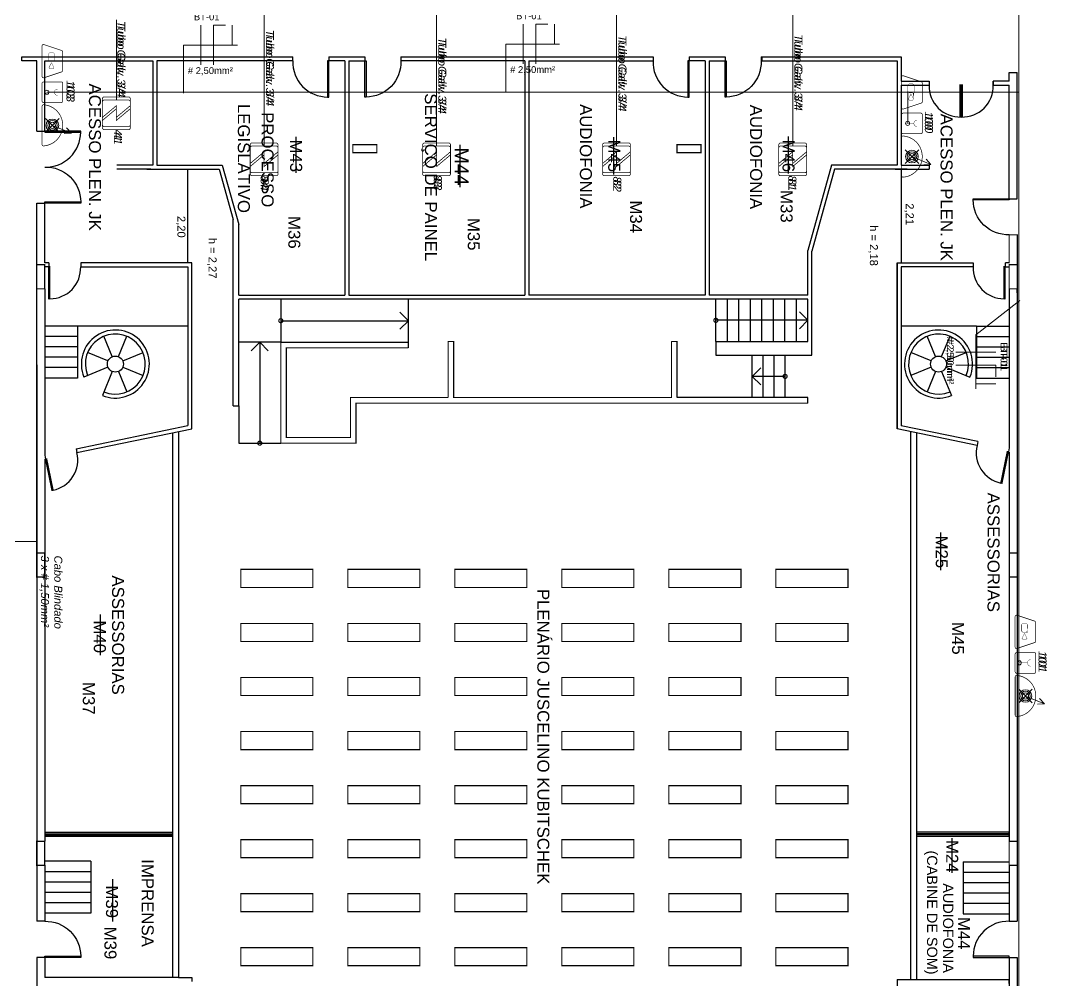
# Model space of a CAD drawing. Header units: metres. Extents: x -331 to 2982, y 362 to 2539.
# Drawn here: x 2805.55 to 2831.3, y 1340.46 to 1364.43 of the extents above; entities that cross this region are included whole.
import ezdxf
from ezdxf.enums import TextEntityAlignment as Align

# ---------------------------------------------------------------- set-up
doc = ezdxf.new("R2010")
doc.units = ezdxf.units.M
doc.layers.get('0').update_dxf_attribs({"color": 251})
for name, color, linetype in [('CX', 251, 'Continuous'), ('DET. FUMAÇA', 1, 'Continuous'), ('Div', 251, 'Continuous'), ('Pis', 251, 'Continuous')]:
    doc.layers.add(name, color=color, linetype=linetype)
doc.styles.add('ARIAL', font='arial.ttf')
doc.styles.get("Standard").update_dxf_attribs({"font": 'arial.ttf', "height": 0.3})

# ---------------------------------------------------------------- blocks, each defined once
blk = doc.blocks.new('Detector de fumaça')
at = {"layer": 'DET. FUMAÇA', "linetype": 'Continuous', "lineweight": 15, "const_width": 0.01870277497772515}
blk.add_lwpolyline([(774.59948291868, 539.8157648447526), (775.2490596285452, 539.8157648447526, -0.414213562373095), (775.2958165659895, 539.7690079073084), (775.2958165659895, 539.1669315525518, -0.414213562373095), (775.2490596285452, 539.1201746151075), (774.59948291868, 539.1201746151075, -0.414213562373095), (774.5527259812357, 539.1669315525518), (774.5527259812357, 539.7690079073084, -0.414213562373095)], format="xyb", close=True, dxfattribs=at)
blk.add_lwpolyline([(774.7729620717275, 539.8157648447526), (775.0644559117889, 539.46796972993), (774.7729620717275, 539.46796972993), (775.0644559117889, 539.1201746151075)], dxfattribs=at)
blk = doc.blocks.new('WEW')
at = {"color": 1, "lineweight": 0, "true_color": 0xe60000}
for p, q in [((1781.244058351585, 994.0054447120629), (1781.439250093025, 994.4815067582979)), ((1781.439250093025, 994.4815067582979), (1781.307645081665, 994.3597140754018)), ((1781.439250093025, 994.4815067582979), (1781.447474959226, 994.302381974424)), ((1781.074639723589, 994.1748633400589), (1781.413476979581, 993.8360260840664)), ((1781.413476979581, 994.1748633400584), (1781.074639723589, 993.8360260840664))]:
    blk.add_line(p, q, dxfattribs=at)
at = {"color": 1, "true_color": 0xe60000, "const_width": 0.01719509600299768}
for points in [[(1779.259071833538, 993.7473526965271), (1780.02339894841, 993.7473526965271, 0.5119182938526288), (1780.056024349183, 993.7926180221241), (1779.907000183824, 994.239690518202, 0.3228228060550418), (1779.874374783051, 994.2632055766169), (1779.408095998897, 994.2632055766169, 0.3228228060552482), (1779.375470598124, 994.239690518202), (1779.226446432765, 993.7926180221241, 0.5119182938524135)], [(1780.193442345628, 994.2632055766169), (1780.640514841706, 994.2632055766169, -0.414213562373095), (1780.674905033712, 994.2288153846109), (1780.674905033712, 993.781742888533, -0.414213562373095), (1780.640514841706, 993.7473526965271), (1780.193442345628, 993.7473526965271, -0.414213562373095), (1780.159052153622, 993.781742888533), (1780.159052153622, 994.2288153846109, -0.414213562373095)], [(1780.763825455262, 993.7475182720175), (1781.724291247904, 993.7475182720175, 0.4353107658729382), (1781.758593597641, 993.7843649063095, 0.9309493362536452), (1780.729523105524, 993.78436490631, 0.4353107658789753)]]:
    blk.add_lwpolyline(points, format="xyb", close=True, dxfattribs=at)
at = {"color": 1, "true_color": 0xe60000, "const_width": 0.008597548001498838}
for points in [[(1780.336029158255, 994.1350885802071), (1780.338049993509, 994.117166943729), (1780.344365115822, 994.0989928898357), (1780.351185446949, 994.0881389409826), (1780.365331318015, 994.0727414786561), (1780.373162042483, 994.0671882955221), (1780.385539694845, 994.0603730144587), (1780.397159497558, 994.0568391706461), (1780.413073587328, 994.0548198313247), (1780.421409544896, 994.0548198313247), (1780.431261128904, 994.0560819184007), (1780.449861303415, 994.0615455393163), (1780.464482803699, 994.0698767141055), (1780.477493721696, 994.0816463422157), (1780.487704267944, 994.0962795844166), (1780.493996586282, 994.1102881051825), (1780.496860415737, 994.1223690846443), (1780.497607045538, 994.1296433123828), (1780.497793702989, 994.135674088325)], [(1780.416978593668, 993.8365099637556), (1780.416978593668, 994.0545811760148)]]:
    blk.add_lwpolyline(points, dxfattribs=at)
for points in [[(1779.462692778066, 994.0599573185639), (1779.617256824809, 994.0599573185641), (1779.651647016815, 994.0255671265581), (1779.651647016814, 993.9361816424857), (1779.617256824808, 993.9017914504798), (1779.462692778067, 993.9017914504798), (1779.428302586061, 993.9361816424857), (1779.42830258606, 994.0255671265579)], [(1779.832264668318, 993.9361816424855), (1779.832264668318, 994.0255671265586), (1779.8016962579, 994.0442011264258), (1779.678836761142, 993.9808743845219), (1779.8016962579, 993.917547642618)]]:
    blk.add_lwpolyline(points, close=True, dxfattribs=at)
at = {"color": 1, "lineweight": 0, "true_color": 0xe60000}
for radius in [0.15786673427384, 0.1190594061215832, 0.0773527752583614]:
    blk.add_circle((1781.244058351585, 994.0054447120626), radius, dxfattribs=at)
blk = doc.blocks.new('rett')
at = {"color": 2, "linetype": 'Continuous', "lineweight": 15}
blk.add_line((813.9660645629535, 2203.000419129855), (814.2623575708391, 2203.000419129855), dxfattribs=at)
at = {"layer": 'Div', "color": 2, "linetype": 'Continuous', "lineweight": 15}
for p, q in [((813.6454584484123, 2202.002690364971), (813.6454584484123, 2203.000419129855)), ((813.9660645629542, 2202.002690364971), (813.9660645629535, 2203.000419129855)), ((814.4346317089877, 2202.501554747413), (814.4346317089874, 2203.000419129855))]:
    blk.add_line(p, q, dxfattribs=at)
blk.add_lwpolyline([(813.2136611509295, 2201.294788682367), (813.2136611509295, 2202.501554747413), (814.5599219802248, 2202.501554747413)], dxfattribs=at)
at = {"layer": 'Div', "color": 2, "linetype": 'Continuous', "lineweight": 15, "char_height": 0.1682977584436248, "attachment_point": 1}
for s, insert in [('\\pxqc;\\PBT-01{\\fArial|b0|i1|c0|p34;  }', (808.1902414873588, 2203.568620138259)), ('\\pxqc;\\P\\pi-0.92701,l1.92701,t1.92701;#^I2,50mm²', (808.1979214959712, 2202.227331624766))]:
    blk.add_mtext_dynamic_manual_height_columns(s, width=11.20762391848375, gutter_width=2.10372198054531, heights=[0], dxfattribs=dict(at, insert=insert))
blk = doc.blocks.new('derw')
at = {"layer": 'Div', "color": 2, "linetype": 'Continuous', "lineweight": 15}
blk.add_lwpolyline([(814.4189921522002, 2191.529581289617), (814.4189921522002, 2192.588913395118), (816.5705472743985, 2192.588913395118)], dxfattribs=at)
at = {"layer": 'Div', "color": 2, "linetype": 'Continuous', "lineweight": 15, "insert": (814.7715363855286, 2193.224066991034), "char_height": 0.2, "attachment_point": 1}
blk.add_mtext_dynamic_manual_height_columns('{\\fArial|b0|i1|c0|p34;Cabo Blindado \\P3 x # 1,50mm²}', width=13.3188035564217, gutter_width=2.5, heights=[0], dxfattribs=at)
blk = doc.blocks.new('porta .9')
at = {"layer": 'CX', "ltscale": 8}
blk.add_lwpolyline([(0, 0), (0.03000000000000114, 0), (0.03000000000000114, 0.9000000000000057), (0, 0.9000000000000057)], close=True, dxfattribs=at)
at = {"layer": 'CX', "color": 1, "ltscale": 8}
blk.add_arc((0.02999999999984482, 0.02949999999984243), 0.8705000000001633, 358.0579561378514, 89.99999999999024, dxfattribs=at)

msp = doc.modelspace()

# ---------------------------------------------------------------- linework, layer by layer
at = {"color": 2, "linetype": 'Continuous', "lineweight": 15}
msp.add_line((2829.916360751634, 1355.828410810521), (2829.916360751634, 1355.532117802635), dxfattribs=at)
at = {"lineweight": 0}
for p, q in [((2809.341149366004, 1354.134248455525), (2809.341149366004, 1340.535130808467)), ((2809.491149366004, 1354.165130808466), (2809.491149366004, 1340.535130808467)), ((2827.781149366004, 1354.165130808466), (2827.781149366004, 1340.485130808466)), ((2827.931149366004, 1354.134248455525), (2827.931149366004, 1340.485130808466))]:
    msp.add_line(p, q, dxfattribs=at)
at = {"layer": 'DET. FUMAÇA', "color": 3, "linetype": 'Continuous', "lineweight": 15}
msp.add_line((2827.716708843151, 1362.664026538977), (2827.716708843151, 1361.86581314931), dxfattribs=at)
for points in [[(2840.416122347545, 1415.311590963983), (2830.546608128208, 1415.311590963983), (2830.546608128208, 1414.611447314716), (2801.798026681101, 1414.611447314716), (2801.798026681101, 1396.910451789991), (2830.48813554727, 1396.910451789991), (2830.48813554727, 1317.819532137752), (2851.734899906006, 1317.819532137752), (2851.734899906006, 1316.1833062354)], [(2806.211924290232, 1362.644620043457), (2830.48813554727, 1362.644620043457)]]:
    msp.add_lwpolyline(points, dxfattribs=at)
at = {"layer": 'DET. FUMAÇA', "color": 2, "linetype": 'Continuous', "lineweight": 15}
for centre in [(2806.207936926308, 1362.645617161607), (2827.711766181159, 1361.867476168826), (2830.501674136806, 1348.39162545647)]:
    msp.add_circle(centre, 0.05037180366343819, dxfattribs=at)
at = {"layer": 'Div', "color": 150, "linetype": 'Continuous', "lineweight": 0}
for p, q in [((2811.633578863253, 1361.300782363653), (2811.633578863253, 1364.827486215969)), ((2815.943072339041, 1361.300782363653), (2815.943072339041, 1364.827486215969)), ((2820.439075535405, 1361.300782363653), (2820.439075535405, 1364.827486215969)), ((2824.841050211002, 1361.300782363653), (2824.841050211002, 1364.827486215969)), ((2807.942041900129, 1362.452384346756), (2807.942041900129, 1364.455940923592))]:
    msp.add_line(p, q, dxfattribs=at)
at = {"layer": 'Div', "color": 2, "linetype": 'Continuous', "lineweight": 15}
for p, q in [((2828.91863198675, 1356.149016925062), (2829.916360751634, 1356.149016925062)), ((2828.91863198675, 1355.82841081052), (2829.916360751634, 1355.828410810521)), ((2829.417496369192, 1355.359843664486), (2829.916360751634, 1355.359843664487))]:
    msp.add_line(p, q, dxfattribs=at)
msp.add_lwpolyline([(2830.512592205056, 1357.439809598131), (2829.417496369192, 1356.580814222545), (2829.417496369192, 1355.23455339325)], dxfattribs=at)
at = {"layer": 'Pis'}
for p, q in [((2805.576149366004, 1363.425130808467), (2805.576149366004, 1363.525130808467)), ((2805.576149366004, 1363.525130808467), (2805.951149366004, 1363.525130808467)), ((2805.951149366004, 1363.525130808467), (2808.751149366004, 1363.525130808467)), ((2808.751149366004, 1363.525130808467), (2812.351149366004, 1363.525130808467)), ((2812.351149366004, 1363.425130808467), (2812.351149366004, 1363.525130808467)), ((2813.251149366004, 1363.525130808467), (2813.251149366004, 1363.425130808467)), ((2813.251149366004, 1363.525130808467), (2813.701149366004, 1363.525130808467)), ((2813.701149366004, 1363.525130808467), (2814.151149366004, 1363.525130808467)), ((2814.151149366004, 1363.525130808467), (2814.151149366004, 1363.425130808467)), ((2815.051149366004, 1363.525130808467), (2815.051149366004, 1363.425130808467)), ((2815.051149366004, 1363.525130808467), (2818.201149366004, 1363.525130808466)), ((2818.201149366004, 1363.525130808466), (2821.351149366004, 1363.525130808466)), ((2821.351149366004, 1363.525130808466), (2821.351149366004, 1363.425130808467)), ((2822.251149366004, 1363.525130808466), (2822.251149366004, 1363.425130808467)), ((2822.251149366004, 1363.525130808466), (2822.701149366004, 1363.525130808466)), ((2822.701149366004, 1363.525130808466), (2823.151149366004, 1363.525130808466)), ((2823.151149366004, 1363.525130808466), (2823.151149366004, 1363.425130808467)), ((2824.051149366004, 1363.525130808466), (2824.051149366004, 1363.425130808467)), ((2824.051149366004, 1363.525130808466), (2827.551149366004, 1363.525130808466)), ((2824.071149366004, 1363.505130808467), (2824.071149366004, 1363.445130808467)), ((2827.551149366004, 1363.525130808466), (2827.551149366004, 1362.925130808467)), ((2805.951149366004, 1363.425130808467), (2805.576149366004, 1363.425130808467)), ((2805.951149366004, 1361.675130808467), (2805.951149366004, 1363.425130808467)), ((2806.151149366004, 1361.675130808467), (2806.151149366004, 1363.425130808467)), ((2806.151149366004, 1363.425130808467), (2808.851149366004, 1363.425130808467)), ((2808.851149366004, 1363.425130808467), (2808.851149366004, 1360.825130808467)), ((2808.951149366004, 1363.425130808467), (2808.951149366004, 1360.825130808467)), ((2812.351149366004, 1363.425130808467), (2808.951149366004, 1363.425130808467)), ((2813.651149366004, 1363.425130808467), (2813.251149366004, 1363.425130808467)), ((2813.651149366004, 1363.425130808467), (2813.651149366004, 1357.575130808467)), ((2813.751149366004, 1363.425130808467), (2813.751149366004, 1357.575130808467)), ((2813.751149366004, 1363.425130808467), (2814.151149366004, 1363.425130808467)), ((2818.151149366004, 1363.425130808467), (2815.051149366004, 1363.425130808467)), ((2818.151149366004, 1363.425130808467), (2818.151149366004, 1357.575130808467)), ((2818.251149366004, 1363.425130808467), (2818.251149366004, 1357.575130808467)), ((2818.251149366004, 1363.425130808467), (2821.351149366004, 1363.425130808467)), ((2822.651149366004, 1363.425130808467), (2822.251149366004, 1363.425130808467)), ((2822.651149366004, 1363.425130808467), (2822.651149366004, 1357.575130808467)), ((2822.751149366004, 1363.425130808467), (2822.751149366004, 1357.575130808467)), ((2822.751149366004, 1363.425130808467), (2823.151149366004, 1363.425130808467)), ((2824.051149366004, 1363.425130808467), (2827.451149366004, 1363.425130808467)), ((2827.451149366004, 1363.425130808467), (2827.451149366004, 1360.825130808467)), ((2830.251149366004, 1363.135130808467), (2830.451149366004, 1363.135130808467)), ((2830.251149366004, 1362.925130808467), (2830.251149366004, 1363.135130808467)), ((2830.451149366004, 1359.983910939022), (2830.451149366004, 1363.135130808467)), ((2827.451149366004, 1362.875130808467), (2827.451149366004, 1362.875130808467)), ((2827.451149366004, 1362.875130808467), (2827.451149366004, 1362.875130808467)), ((2827.551149366004, 1362.925130808467), (2828.251149366004, 1362.925130808467)), ((2827.551149366004, 1362.925130808467), (2828.251149366004, 1362.925130808467)), ((2827.551149366004, 1362.825130808467), (2827.551149366004, 1360.825130808467)), ((2827.551149366004, 1362.825130808467), (2828.251149366004, 1362.825130808467)), ((2827.551149366004, 1362.825130808467), (2828.251149366004, 1362.825130808467)), ((2828.251149366004, 1362.925130808467), (2828.251149366004, 1362.825130808467)), ((2828.251149366004, 1362.925130808467), (2828.251149366004, 1362.825130808467)), ((2829.852274366004, 1362.825130808467), (2829.852274366004, 1362.925130808467)), ((2830.251149366004, 1362.925130808467), (2829.852274366004, 1362.925130808467)), ((2829.852274366004, 1362.925130808467), (2829.852274366004, 1362.825130808467)), ((2829.852274366004, 1362.825130808467), (2830.251149366004, 1362.825130808467)), ((2830.251149366004, 1359.983910939022), (2830.251149366004, 1362.825130808467)), ((2805.951149366004, 1361.675130808467), (2806.151149366004, 1361.675130808467)), ((2812.432554414482, 1360.628267695813), (2812.432554414482, 1361.529417909631)), ((2820.370281992097, 1360.588002789866), (2820.370281992097, 1361.52512118477)), ((2824.732967022285, 1360.612161733434), (2824.732967022285, 1361.540429956056)), ((2816.534272079287, 1360.270126220305), (2816.534272079287, 1361.333025155293)), ((2808.851149366004, 1360.825130808467), (2807.951149366004, 1360.825130808467)), ((2808.801149366004, 1360.725130808466), (2807.951149366004, 1360.725130808466)), ((2808.701149366004, 1360.725130808466), (2810.513113769915, 1360.725130808466)), ((2808.951149366004, 1360.825130808467), (2810.589184962093, 1360.825130808467)), ((2809.731149366004, 1358.385130808467), (2809.731149366004, 1360.725130808466)), ((2810.513113769915, 1360.725130808466), (2810.861149366004, 1359.468335600367)), ((2810.589184962093, 1360.825130808467), (2811.001149366004, 1359.337481572121)), ((2825.813113769915, 1360.825130808467), (2825.221149366004, 1358.687481572121)), ((2825.889184962093, 1360.725130808466), (2825.321149366004, 1358.673891155924)), ((2827.451149366004, 1360.825130808467), (2825.813113769915, 1360.825130808467)), ((2827.701149366004, 1360.725130808466), (2825.889184962093, 1360.725130808466)), ((2827.401149366004, 1360.725130808466), (2828.251149366004, 1360.725130808466)), ((2827.551149366004, 1360.825130808467), (2828.251149366004, 1360.825130808467)), ((2827.551149366004, 1360.725130808466), (2827.551149366003, 1358.385130808467)), ((2828.251149366004, 1360.825130808467), (2828.251149366004, 1360.725130808466)), ((2805.951149366004, 1358.335130808467), (2805.951149366004, 1359.875130808467)), ((2805.951149366004, 1359.875130808467), (2806.151149366004, 1359.875130808467)), ((2806.151149366004, 1358.385130808467), (2806.151149366004, 1359.875130808467)), ((2830.251149366004, 1359.983910939022), (2830.451149366004, 1359.983910939022)), ((2810.861149366004, 1354.815130808467), (2810.861149366004, 1359.468335600367)), ((2811.001149366004, 1357.575130808467), (2811.001149366004, 1359.337481572121)), ((2825.221149366004, 1357.575130808467), (2825.221149366004, 1358.687481572121)), ((2825.321149366004, 1356.075130808467), (2825.321149366004, 1358.673891155924)), ((2806.251149366004, 1358.385130808467), (2806.151149366004, 1358.385130808467)), ((2806.251149366004, 1358.385130808467), (2806.251149366004, 1358.285130808467)), ((2808.951149366004, 1358.385130808467), (2807.051149366004, 1358.385130808467)), ((2809.831149366004, 1358.385130808467), (2807.051149366004, 1358.385130808467)), ((2807.051149366004, 1358.385130808467), (2807.051149366004, 1358.285130808467)), ((2807.051149366004, 1358.385130808467), (2807.051149366004, 1358.285130808467)), ((2807.051149366004, 1358.385130808467), (2807.051149366004, 1358.285130808467)), ((2809.831149366004, 1354.235130808467), (2809.831149366004, 1358.385130808467)), ((2809.831149366004, 1354.235130808467), (2809.831149366004, 1358.385130808467)), ((2827.451149366004, 1354.233071984937), (2827.451149366004, 1358.385130808467)), ((2827.451149366004, 1358.285130808467), (2827.451149366004, 1358.385130808467)), ((2827.451149366004, 1358.385130808467), (2827.451149366004, 1358.285130808467)), ((2827.451149366004, 1358.385130808467), (2829.351149366004, 1358.385130808467)), ((2827.451149366004, 1358.385130808467), (2829.351149366004, 1358.385130808467)), ((2829.351149366004, 1358.385130808467), (2829.351149366004, 1358.285130808467)), ((2829.351149366004, 1358.385130808467), (2829.351149366004, 1358.285130808467)), ((2829.351149366004, 1358.385130808467), (2829.351149366004, 1358.285130808467)), ((2830.151149366004, 1358.385130808467), (2830.151149366004, 1358.285130808467)), ((2806.251149366004, 1358.285130808467), (2806.151149366004, 1358.285130808467)), ((2807.051149366004, 1358.285130808467), (2808.851149366004, 1358.285130808467)), ((2807.051149366004, 1358.285130808467), (2809.731149366004, 1358.285130808467)), ((2809.731149366004, 1358.285130808467), (2809.731149366004, 1354.316639955277)), ((2827.451149366004, 1358.285130808467), (2827.451149366003, 1354.233071984937)), ((2827.551149366004, 1358.285130808467), (2827.551149366004, 1354.314581131747)), ((2829.351149366004, 1358.285130808467), (2827.551149366004, 1358.285130808467)), ((2829.351149366004, 1358.285130808467), (2827.551149366004, 1358.285130808467)), ((2830.151149366004, 1358.285130808467), (2830.251149366004, 1358.285130808467)), ((2805.951149366004, 1351.135130808467), (2805.951149366004, 1357.735130808467)), ((2806.151149366004, 1357.735130808467), (2806.151149366004, 1353.579581131747)), ((2811.001149366004, 1357.575130808467), (2813.651149366004, 1357.575130808467)), ((2813.751149366004, 1357.575130808467), (2818.151149366004, 1357.575130808467)), ((2822.651149366004, 1357.575130808467), (2818.251149366004, 1357.575130808467)), ((2825.221149366004, 1357.575130808467), (2822.751149366004, 1357.575130808467)), ((2830.251149366004, 1357.735130808466), (2830.251149366004, 1353.758698778806)), ((2830.451149366004, 1357.735130808466), (2830.451149366004, 1357.443507677224)), ((2830.451149366004, 1357.635130808467), (2830.451149366004, 1357.735130808466)), ((2830.451149366004, 1357.735130808466), (2830.451149366004, 1341.935130808466)), ((2825.221149366004, 1357.475130808466), (2811.001149366004, 1357.475130808466)), ((2811.001149366004, 1354.815130808467), (2811.001149366004, 1357.475130808466)), ((2812.051149366004, 1357.475130808466), (2812.051149366004, 1356.399416522752)), ((2815.241149366004, 1356.399416522752), (2815.241149366004, 1357.475130808466)), ((2822.921149366004, 1356.419416522752), (2822.921149366004, 1357.475130808466)), ((2823.208649366004, 1356.419416522752), (2823.208649366004, 1357.475130808466)), ((2823.496149366004, 1356.419416522752), (2823.496149366004, 1357.475130808466)), ((2823.783649366004, 1356.419416522752), (2823.783649366004, 1357.475130808466)), ((2824.071149366004, 1356.419416522752), (2824.071149366004, 1357.475130808466)), ((2824.358649366004, 1356.419416522752), (2824.358649366004, 1357.475130808466)), ((2824.646149366004, 1356.419416522752), (2824.646149366004, 1357.475130808466)), ((2824.933649366004, 1356.419416522752), (2824.933649366003, 1357.475130808466)), ((2825.221149366004, 1356.419416522752), (2825.221149366004, 1357.475130808466)), ((2825.221149366004, 1356.419416522752), (2825.221149366004, 1357.420845094181)), ((2815.241149366004, 1356.937273665609), (2815.029017331648, 1357.149405699965)), ((2825.221149366004, 1356.947273665609), (2825.009017331648, 1357.159405699965)), ((2809.731149366004, 1356.805130808466), (2806.151149366004, 1356.805130808466)), ((2806.971149366004, 1356.805130808466), (2806.971149366004, 1355.505130808467)), ((2812.051149366004, 1356.937273665609), (2815.241149366004, 1356.937273665609)), ((2815.241149366004, 1356.937273665609), (2815.029017331648, 1356.725141631253)), ((2825.221149366004, 1356.947273665609), (2822.921149366004, 1356.947273665609)), ((2825.221149366004, 1356.947273665609), (2825.009017331648, 1356.735141631253)), ((2829.431149366004, 1356.805130808467), (2827.551149366004, 1356.805130808467)), ((2829.431149366004, 1356.805130808466), (2829.431149366004, 1355.505130808466)), ((2829.431149366004, 1356.805130808466), (2830.251149366004, 1356.805130808466)), ((2806.971149366004, 1356.545130808467), (2806.151149366004, 1356.545130808467)), ((2807.840765251766, 1356.039906714969), (2807.630289363965, 1356.54804045785)), ((2807.993838624712, 1356.039906714969), (2808.204314512513, 1356.54804045785)), ((2828.408460107295, 1356.039906714969), (2828.197984219495, 1356.54804045785)), ((2828.561533480241, 1356.039906714969), (2828.772009368042, 1356.54804045785)), ((2829.431149366004, 1356.545130808466), (2830.251149366004, 1356.545130808466)), ((2830.451149366004, 1356.543507677223), (2830.451149366004, 1341.935130808466)), ((2806.971149366004, 1356.285130808467), (2806.151149366004, 1356.285130808467)), ((2812.051149366004, 1356.399416522752), (2811.001149366004, 1356.399416522752)), ((2811.526149366004, 1356.399416522752), (2811.314017331648, 1356.187284488396)), ((2811.526149366004, 1356.399416522752), (2811.526149366004, 1353.879416522752)), ((2811.526149366004, 1356.399416522752), (2811.73828140036, 1356.187284488396)), ((2815.241149366004, 1356.259416522752), (2815.241149366004, 1356.399416522752)), ((2822.921149366004, 1356.419416522752), (2825.221149366004, 1356.419416522752)), ((2822.921149366004, 1356.419416522752), (2822.921149366004, 1356.075130808467)), ((2829.431149366004, 1356.285130808467), (2830.251149366004, 1356.285130808467)), ((2806.971149366004, 1356.025130808467), (2806.151149366004, 1356.025130808467)), ((2807.732526031737, 1355.93166749494), (2807.224392288856, 1356.14214338274)), ((2808.102077844741, 1355.93166749494), (2808.610211587623, 1356.14214338274)), ((2822.921149366004, 1356.075130808467), (2825.321149366004, 1356.075130808467)), ((2823.831149366004, 1355.019416522753), (2823.831149366004, 1356.075130808467)), ((2824.104482699337, 1355.019416522752), (2824.104482699337, 1356.075130808467)), ((2824.377816032671, 1355.019416522752), (2824.377816032671, 1356.075130808467)), ((2824.651149366004, 1355.019416522753), (2824.651149366004, 1356.075130808467)), ((2828.300220887266, 1355.93166749494), (2827.792087144385, 1356.14214338274)), ((2828.669772700271, 1355.93166749494), (2829.177906443152, 1356.14214338274)), ((2829.431149366004, 1356.025130808466), (2830.251149366004, 1356.025130808466)), ((2805.951149366004, 1355.835130808467), (2805.951149366004, 1341.935130808467)), ((2806.971149366004, 1355.765130808466), (2806.151149366004, 1355.765130808466)), ((2807.732526031737, 1355.778594121994), (2807.132004335605, 1355.529849890956)), ((2808.102077844741, 1355.778594121994), (2808.610211587623, 1355.568118234193)), ((2823.831149366004, 1355.54727366561), (2824.04328140036, 1355.759405699966)), ((2828.300220887266, 1355.778594121994), (2827.792087144385, 1355.568118234193)), ((2828.669772700271, 1355.778594121994), (2829.270294396403, 1355.529849890956)), ((2829.431149366004, 1355.765130808466), (2830.251149366004, 1355.765130808466)), ((2806.971149366004, 1355.505130808467), (2806.151149366004, 1355.505130808467)), ((2807.840765251766, 1355.670354901964), (2807.592021020729, 1355.069833205832)), ((2807.993838624712, 1355.670354901964), (2808.204314512513, 1355.162221159083)), ((2824.651149366004, 1355.54727366561), (2823.831149366004, 1355.54727366561)), ((2823.831149366004, 1355.54727366561), (2824.04328140036, 1355.335141631254)), ((2828.408460107295, 1355.670354901964), (2828.197984219495, 1355.162221159083)), ((2828.561533480241, 1355.670354901964), (2828.810277711279, 1355.069833205832)), ((2829.431149366004, 1355.505130808466), (2830.251149366004, 1355.505130808466)), ((2825.221149366004, 1355.019416522752), (2821.951149366004, 1355.019416522752)), ((2825.221149366004, 1354.879416522752), (2825.221149366004, 1355.019416522752)), ((2810.861149366004, 1354.815130808467), (2811.001149366004, 1354.815130808467)), ((2811.001149366004, 1354.815130808467), (2811.001149366004, 1353.879416522752)), ((2806.934715000609, 1353.740903468283), (2809.731149366004, 1354.316639955277)), ((2806.954880292676, 1353.642957763957), (2809.831149366004, 1354.235130808467)), ((2829.447418439332, 1353.822075411016), (2827.451149366003, 1354.233071984937)), ((2829.467583731398, 1353.920021115342), (2827.551149366004, 1354.314581131747)), ((2809.341149366004, 1354.134248455525), (2809.341149366004, 1340.535130808467)), ((2809.491149366004, 1354.165130808466), (2809.491149366004, 1340.535130808467)), ((2827.781149366004, 1354.165130808466), (2827.781149366004, 1340.485130808466)), ((2827.931149366004, 1354.134248455525), (2827.931149366004, 1340.485130808466)), ((2806.934715000609, 1353.740903468283), (2806.954880292676, 1353.642957763957)), ((2811.001149366004, 1353.879416522752), (2812.051149366004, 1353.879416522752)), ((2829.4675837314, 1353.920021115348), (2829.447418439333, 1353.822075411022)), ((2830.251149366005, 1353.758698778811), (2830.230984073938, 1353.660753074486)), ((2806.151149366004, 1353.579581131747), (2806.171314658071, 1353.481635427421)), ((2806.151149366004, 1353.477483749642), (2806.171314658071, 1353.481635427421)), ((2806.151149366004, 1353.477483749642), (2806.151149366004, 1343.935130808467)), ((2830.251149366004, 1353.656601396701), (2830.230984073937, 1353.66075307448)), ((2830.251149366004, 1353.656601396701), (2830.251149366004, 1343.935130808466)), ((2828.545503524992, 1350.709926912456), (2828.545503524992, 1351.649031529229)), ((2806.151149366004, 1350.78550902004), (2806.151149366004, 1350.685509020039)), ((2807.543651312842, 1348.586101752635), (2807.543651312842, 1349.602723069213)), ((2806.151149366004, 1344.165130808467), (2809.341149366004, 1344.165130808467)), ((2806.151149366004, 1344.165130808467), (2809.341149366004, 1344.165130808467)), ((2830.251149366004, 1344.165130808466), (2827.931149366004, 1344.165130808466)), ((2830.251149366004, 1344.165130808466), (2827.931149366004, 1344.165130808466)), ((2830.251149366004, 1344.065130808466), (2830.251149366004, 1344.165130808466)), ((2806.151149366004, 1344.122630808467), (2809.341149366004, 1344.122630808467)), ((2806.151149366004, 1344.107630808467), (2809.341149366004, 1344.107630808467)), ((2806.151149366004, 1344.065130808467), (2809.341149366004, 1344.065130808467)), ((2809.341149366004, 1344.065130808467), (2806.151149366004, 1344.065130808467)), ((2830.251149366004, 1344.122630808466), (2827.931149366004, 1344.122630808466)), ((2830.251149366004, 1344.107630808466), (2827.931149366004, 1344.107630808466)), ((2830.251149366004, 1344.065130808466), (2827.931149366004, 1344.065130808466)), ((2827.931149366004, 1344.065130808466), (2830.251149366004, 1344.065130808466)), ((2828.823082751992, 1343.143002589508), (2828.823082751992, 1344.012656999379)), ((2807.301149366004, 1343.435130808467), (2806.151149366004, 1343.435130808467)), ((2807.301149366004, 1343.435130808467), (2807.301149366004, 1342.135130808467)), ((2829.101149366004, 1343.425130808467), (2830.251149366004, 1343.425130808467)), ((2829.101149366004, 1343.425130808467), (2829.101149366004, 1342.125130808467)), ((2806.151149366004, 1343.335130808467), (2806.151149366004, 1341.935130808467)), ((2807.301149366004, 1343.175130808467), (2806.151149366004, 1343.175130808467)), ((2829.101149366004, 1343.165130808467), (2830.251149366004, 1343.165130808467)), ((2830.251149366004, 1343.335130808467), (2830.251149366004, 1341.935130808466)), ((2830.251149366004, 1343.335130808467), (2830.251149366004, 1341.935130808466)), ((2807.301149366004, 1342.915130808467), (2806.151149366004, 1342.915130808467)), ((2807.8576653037, 1341.931907181896), (2807.8576653037, 1342.985483034634)), ((2829.101149366004, 1342.905130808467), (2830.251149366004, 1342.905130808467)), ((2807.301149366004, 1342.655130808467), (2806.151149366004, 1342.655130808467)), ((2829.101149366004, 1342.645130808466), (2830.251149366004, 1342.645130808466)), ((2807.301149366004, 1342.395130808467), (2806.151149366004, 1342.395130808467)), ((2829.101149366004, 1342.385130808467), (2830.251149366004, 1342.385130808467)), ((2807.301149366004, 1342.135130808467), (2806.151149366004, 1342.135130808467)), ((2829.101149366004, 1342.125130808467), (2830.251149366004, 1342.125130808467)), ((2806.151149366004, 1341.935130808467), (2805.951149366004, 1341.935130808467)), ((2830.251149366004, 1341.935130808466), (2830.451149366004, 1341.935130808466)), ((2830.251149366004, 1341.935130808466), (2830.451149366004, 1341.935130808466)), ((2806.151149366004, 1341.035130808467), (2805.951149366004, 1341.035130808467)), ((2805.951149366004, 1341.035130808467), (2805.951149366004, 1322.025130808467)), ((2806.151149366004, 1341.035130808467), (2806.151149366004, 1340.535130808467)), ((2830.251149366004, 1341.035130808467), (2830.451149366004, 1341.035130808467)), ((2830.251149366004, 1341.035130808467), (2830.251149366004, 1322.185130808466)), ((2830.451149366004, 1341.035130808467), (2830.451149366004, 1322.185130808466)), ((2809.491149366004, 1340.535130808467), (2806.151149366004, 1340.535130808467)), ((2809.491149366004, 1340.535130808467), (2809.831149366004, 1340.535130808467)), ((2809.831149366004, 1340.535130808467), (2809.831149366004, 1340.435130808467)), ((2827.451149366004, 1340.485130808466), (2827.451149366004, 1338.215130808467)), ((2827.451149366004, 1340.485130808466), (2827.781149366004, 1340.485130808466)), ((2827.781149366004, 1340.485130808466), (2830.251149366004, 1340.485130808466)), ((2830.251149366004, 1340.385130808467), (2830.251149366004, 1340.485130808466))]:
    msp.add_line(p, q, dxfattribs=at)
at = {"layer": 'Pis', "const_width": 0.03}
for points in [[(2829.021149366004, 1362.825130808467), (2829.051149366004, 1362.825130808467), (2829.051149366004, 1362.025130808466), (2829.021149366004, 1362.025130808466)], [(2829.082274366004, 1362.825130808467), (2829.052274366004, 1362.825130808467), (2829.052274366004, 1362.025130808466), (2829.082274366004, 1362.025130808466)], [(2813.851149366004, 1361.335130808467), (2814.451149366004, 1361.335130808467), (2814.451149366004, 1361.135130808467), (2813.851149366004, 1361.135130808467)], [(2821.951149366004, 1361.335130808467), (2822.551149366004, 1361.335130808467), (2822.551149366004, 1361.135130808467), (2821.951149366004, 1361.135130808467)], [(2806.151149366004, 1358.335130808467), (2806.151149366004, 1357.735130808467), (2805.951149366004, 1357.735130808467), (2805.951149366004, 1358.335130808467)], [(2830.251149366004, 1357.735130808466), (2830.251149366004, 1358.335130808467), (2830.451149366004, 1358.335130808467), (2830.451149366004, 1357.735130808466)], [(2806.281149366004, 1358.285130808467), (2806.251149366004, 1358.285130808467), (2806.251149366004, 1357.485130808467), (2806.281149366004, 1357.485130808467)], [(2830.121149366004, 1358.285130808467), (2830.151149366004, 1358.285130808467), (2830.151149366004, 1357.485130808466), (2830.121149366004, 1357.485130808466)], [(2830.20160036264, 1353.666802662106), (2830.230984073938, 1353.660753074486), (2830.069661737402, 1352.87718743988), (2830.040278026104, 1352.8832370275)], [(2806.200698369368, 1353.487685015041), (2806.171314658071, 1353.481635427421), (2806.332636994607, 1352.698069792816), (2806.362020705905, 1352.704119380436)], [(2805.951149366004, 1350.535130808467), (2805.951149366004, 1351.135130808467), (2806.151149366004, 1351.135130808467), (2806.151149366004, 1350.535130808467)], [(2830.251149366004, 1350.535130808467), (2830.251149366004, 1351.135130808467), (2830.451149366004, 1351.135130808467), (2830.451149366004, 1350.535130808467)], [(2830.251149366004, 1350.535130808467), (2830.251149366004, 1351.135130808467), (2830.451149366004, 1351.135130808467), (2830.451149366004, 1350.535130808467)], [(2812.851149366004, 1350.725130808466), (2812.851149366004, 1350.275130808466), (2811.051149366004, 1350.275130808466), (2811.051149366004, 1350.725130808466)], [(2813.725149366004, 1350.725130808466), (2813.725149366004, 1350.275130808466), (2815.525149366004, 1350.275130808466), (2815.525149366004, 1350.725130808466)], [(2816.399149366004, 1350.725130808466), (2816.399149366004, 1350.275130808466), (2818.199149366004, 1350.275130808466), (2818.199149366004, 1350.725130808466)], [(2819.073149366004, 1350.725130808466), (2819.073149366004, 1350.275130808466), (2820.873149366004, 1350.275130808466), (2820.873149366004, 1350.725130808466)], [(2821.747149366004, 1350.725130808466), (2821.747149366004, 1350.275130808466), (2823.547149366004, 1350.275130808466), (2823.547149366004, 1350.725130808466)], [(2824.421149366004, 1350.725130808466), (2824.421149366004, 1350.275130808466), (2826.221149366004, 1350.275130808466), (2826.221149366004, 1350.725130808466)], [(2811.051149366004, 1349.375130808467), (2811.051149366004, 1348.925130808466), (2812.851149366004, 1348.925130808466), (2812.851149366004, 1349.375130808467)], [(2813.725149366004, 1349.375130808467), (2813.725149366004, 1348.925130808466), (2815.525149366004, 1348.925130808466), (2815.525149366004, 1349.375130808467)], [(2816.399149366004, 1349.375130808467), (2816.399149366004, 1348.925130808466), (2818.199149366004, 1348.925130808466), (2818.199149366004, 1349.375130808466)], [(2819.073149366004, 1349.375130808466), (2819.073149366004, 1348.925130808466), (2820.873149366004, 1348.925130808466), (2820.873149366004, 1349.375130808466)], [(2821.747149366004, 1349.375130808466), (2821.747149366004, 1348.925130808466), (2823.547149366004, 1348.925130808466), (2823.547149366004, 1349.375130808466)], [(2824.421149366004, 1349.375130808466), (2824.421149366004, 1348.925130808466), (2826.221149366004, 1348.925130808466), (2826.221149366004, 1349.375130808466)], [(2811.051149366004, 1348.025130808466), (2811.051149366004, 1347.575130808466), (2812.851149366004, 1347.575130808466), (2812.851149366004, 1348.025130808466)], [(2813.725149366004, 1348.025130808466), (2813.725149366004, 1347.575130808466), (2815.525149366004, 1347.575130808466), (2815.525149366004, 1348.025130808466)], [(2816.399149366004, 1348.025130808466), (2816.399149366004, 1347.575130808466), (2818.199149366004, 1347.575130808466), (2818.199149366004, 1348.025130808466)], [(2819.073149366004, 1348.025130808466), (2819.073149366004, 1347.575130808466), (2820.873149366004, 1347.575130808466), (2820.873149366004, 1348.025130808466)], [(2821.747149366004, 1348.025130808466), (2821.747149366004, 1347.575130808466), (2823.547149366004, 1347.575130808466), (2823.547149366004, 1348.025130808466)], [(2824.421149366004, 1348.025130808466), (2824.421149366004, 1347.575130808466), (2826.221149366004, 1347.575130808466), (2826.221149366004, 1348.025130808466)], [(2811.051149366004, 1346.675130808466), (2811.051149366004, 1346.225130808466), (2812.851149366004, 1346.225130808466), (2812.851149366004, 1346.675130808466)], [(2813.725149366004, 1346.675130808466), (2813.725149366004, 1346.225130808466), (2815.525149366004, 1346.225130808466), (2815.525149366004, 1346.675130808466)], [(2816.399149366004, 1346.675130808466), (2816.399149366004, 1346.225130808466), (2818.199149366004, 1346.225130808466), (2818.199149366004, 1346.675130808466)], [(2819.073149366004, 1346.675130808466), (2819.073149366004, 1346.225130808466), (2820.873149366004, 1346.225130808466), (2820.873149366004, 1346.675130808466)], [(2821.747149366004, 1346.675130808466), (2821.747149366004, 1346.225130808466), (2823.547149366004, 1346.225130808466), (2823.547149366004, 1346.675130808466)], [(2824.421149366004, 1346.675130808466), (2824.421149366004, 1346.225130808466), (2826.221149366004, 1346.225130808466), (2826.221149366004, 1346.675130808466)], [(2811.051149366004, 1345.325130808466), (2811.051149366004, 1344.875130808466), (2812.851149366004, 1344.875130808466), (2812.851149366004, 1345.325130808466)], [(2813.725149366004, 1345.325130808466), (2813.725149366004, 1344.875130808466), (2815.525149366004, 1344.875130808466), (2815.525149366004, 1345.325130808466)], [(2816.399149366004, 1345.325130808466), (2816.399149366004, 1344.875130808466), (2818.199149366004, 1344.875130808466), (2818.199149366004, 1345.325130808466)], [(2819.073149366004, 1345.325130808466), (2819.073149366004, 1344.875130808466), (2820.873149366004, 1344.875130808466), (2820.873149366004, 1345.325130808466)], [(2821.747149366004, 1345.325130808466), (2821.747149366004, 1344.875130808466), (2823.547149366004, 1344.875130808466), (2823.547149366004, 1345.325130808466)], [(2824.421149366004, 1345.325130808466), (2824.421149366004, 1344.875130808465), (2826.221149366004, 1344.875130808465), (2826.221149366004, 1345.325130808466)], [(2805.951149366004, 1343.335130808467), (2805.951149366004, 1343.935130808467), (2806.151149366004, 1343.935130808467), (2806.151149366004, 1343.335130808467)], [(2811.051149366004, 1343.975130808466), (2811.051149366004, 1343.525130808466), (2812.851149366004, 1343.525130808466), (2812.851149366004, 1343.975130808466)], [(2813.725149366004, 1343.975130808466), (2813.725149366004, 1343.525130808466), (2815.525149366004, 1343.525130808466), (2815.525149366004, 1343.975130808466)], [(2816.399149366004, 1343.975130808466), (2816.399149366004, 1343.525130808466), (2818.199149366004, 1343.525130808466), (2818.199149366004, 1343.975130808466)], [(2819.073149366004, 1343.975130808466), (2819.073149366004, 1343.525130808466), (2820.873149366004, 1343.525130808466), (2820.873149366004, 1343.975130808466)], [(2821.747149366004, 1343.975130808466), (2821.747149366004, 1343.525130808466), (2823.547149366004, 1343.525130808466), (2823.547149366004, 1343.975130808466)], [(2824.421149366004, 1343.975130808466), (2824.421149366004, 1343.525130808466), (2826.221149366004, 1343.525130808466), (2826.221149366004, 1343.975130808466)], [(2830.251149366004, 1343.335130808467), (2830.251149366004, 1343.935130808466), (2830.451149366004, 1343.935130808466), (2830.451149366004, 1343.335130808467)], [(2830.251149366004, 1343.335130808467), (2830.251149366004, 1343.935130808466), (2830.451149366004, 1343.935130808466), (2830.451149366004, 1343.335130808467)], [(2811.051149366004, 1342.625130808466), (2811.051149366004, 1342.175130808465), (2812.851149366004, 1342.175130808465), (2812.851149366004, 1342.625130808466)], [(2813.725149366004, 1342.625130808466), (2813.725149366004, 1342.175130808466), (2815.525149366004, 1342.175130808466), (2815.525149366004, 1342.625130808466)], [(2816.399149366004, 1342.625130808466), (2816.399149366004, 1342.175130808466), (2818.199149366004, 1342.175130808466), (2818.199149366004, 1342.625130808465)], [(2819.073149366004, 1342.625130808465), (2819.073149366004, 1342.175130808466), (2820.873149366004, 1342.175130808466), (2820.873149366004, 1342.625130808465)], [(2821.747149366004, 1342.625130808465), (2821.747149366004, 1342.175130808466), (2823.547149366004, 1342.175130808466), (2823.547149366004, 1342.625130808465)], [(2824.421149366004, 1342.625130808465), (2824.421149366004, 1342.175130808465), (2826.221149366004, 1342.175130808465), (2826.221149366004, 1342.625130808465)], [(2811.051149366004, 1341.275130808466), (2811.051149366004, 1340.825130808465), (2812.851149366004, 1340.825130808465), (2812.851149366004, 1341.275130808466)], [(2813.725149366004, 1341.275130808466), (2813.725149366004, 1340.825130808465), (2815.525149366004, 1340.825130808465), (2815.525149366004, 1341.275130808466)], [(2816.399149366004, 1341.275130808466), (2816.399149366004, 1340.825130808465), (2818.199149366004, 1340.825130808465), (2818.199149366004, 1341.275130808466)], [(2819.073149366004, 1341.275130808466), (2819.073149366004, 1340.825130808465), (2820.873149366004, 1340.825130808465), (2820.873149366004, 1341.275130808466)], [(2821.747149366004, 1341.275130808466), (2821.747149366004, 1340.825130808465), (2823.547149366004, 1340.825130808465), (2823.547149366004, 1341.275130808466)], [(2824.421149366004, 1341.275130808466), (2824.421149366004, 1340.825130808465), (2826.221149366004, 1340.825130808465), (2826.221149366004, 1341.275130808466)]]:
    msp.add_lwpolyline(points, close=True, dxfattribs=at)
for points in [[(2830.451149366004, 1358.335130808467), (2830.451149366004, 1359.083910939022), (2830.251149366004, 1359.083910939022), (2830.251149366004, 1358.385130808467), (2830.151149366004, 1358.385130808467)], [(2825.221149366004, 1354.879416522752), (2813.931149366004, 1354.879416522752), (2813.931149366004, 1353.879416522752), (2812.051149366004, 1353.879416522752), (2812.051149366004, 1356.399416522752), (2815.241149366004, 1356.399416522752)], [(2816.231149366004, 1355.019416522753), (2813.791149366004, 1355.019416522753), (2813.791149366004, 1354.019416522753), (2812.191149366004, 1354.019416522753), (2812.191149366004, 1356.259416522752), (2815.241149366004, 1356.259416522752)], [(2821.811149366004, 1356.419416522752), (2821.811149366004, 1356.419416522752), (2821.811149366004, 1355.019416522752), (2816.371149366004, 1355.019416522753), (2816.371149366004, 1356.419416522752), (2816.231149366004, 1356.419416522752), (2816.231149366004, 1355.019416522753)], [(2821.811149366004, 1356.419416522752), (2821.951149366004, 1356.419416522752), (2821.951149366004, 1355.019416522752)]]:
    msp.add_lwpolyline(points, dxfattribs=at)
for points in [[(2812.051149366004, 1356.987273665609, 1), (2812.051149366004, 1356.887273665609, 1)], [(2822.921149366004, 1356.997273665609, 1), (2822.921149366004, 1356.897273665609, 1)], [(2824.651149366004, 1355.597273665609, 1), (2824.651149366004, 1355.49727366561, 1)], [(2811.526149366004, 1353.929416522752, 1), (2811.526149366004, 1353.829416522752, 1)]]:
    msp.add_lwpolyline(points, format="xyb", close=True, dxfattribs=at)
at = {"layer": 'Pis'}
for centre in [(2807.917301938239, 1355.855130808467), (2828.484996793768, 1355.855130808466)]:
    msp.add_circle(centre, 0.2, dxfattribs=at)
for centre, radius, start, end in [((2829.022058122719, 1362.796039565182), 0.7714574593688999, 177.8388947730577, 272.1611052269417), ((2829.081365609289, 1362.796039565182), 0.7714574593690178, 267.8388947730246, 2.161105226959181), ((2806.281149366004, 1358.255693308467), 0.7705624999999827, 270, 2.189381183678681), ((2830.121149366004, 1358.255693308466), 0.7705624999999827, 177.8106188163214, 270), ((2807.917301938239, 1355.855130808467), 0.85, 247.4999999999893, 202.4999999999966), ((2807.917301938239, 1355.855130808467), 0.75, 247.500000000004, 202.4999999999959), ((2828.484996793768, 1355.855130808466), 0.85, 337.4999999999775, 292.5000000000166), ((2828.484996793768, 1355.855130808466), 0.75, 337.4999999999747, 292.5000000000026), ((2830.195664204788, 1353.637969895395), 0.7705624999999827, 166.1769848173636, 258.3663660010873), ((2806.206634527221, 1353.45885224833), 0.7705624999999827, 281.6336339989458, 13.82301518263641)]:
    msp.add_arc(centre, radius, start, end, dxfattribs=at)

# ---------------------------------------------------------------- block references
at = {"lineweight": 0, "rotation": 270}
for p in [(1812.339536317042, 3143.061598637125), (1833.814917392671, 3142.281283363785), (1836.651819044993, 3128.80722236536)]:
    msp.add_blockref('WEW', p, dxfattribs=at)
at = {"layer": 'DET. FUMAÇA', "linetype": 'Continuous', "lineweight": 0, "rotation": 270}
for p in [(2268.474072170199, 2137.081110327992), (2268.474072170199, 2137.005110327992), (2272.165609133323, 2135.929508344889), (2272.165609133323, 2135.853508344889), (2276.475102609111, 2135.929508344889), (2276.475102609111, 2135.853508344889), (2280.971105805475, 2135.929508344889), (2280.971105805475, 2135.853508344889), (2285.373080481073, 2135.929508344889), (2285.373080481073, 2135.853508344889)]:
    msp.add_blockref('Detector de fumaça', p, dxfattribs=at)
at = {"layer": 'Div', "color": 150, "linetype": 'Continuous', "lineweight": 15}
for p in [(1996.404765642144, -838.6775261155015), (2004.456895325358, -838.6524849115101)]:
    msp.add_blockref('rett', p, dxfattribs=at)
at = {"layer": 'Div', "color": 150, "linetype": 'Continuous', "lineweight": 15, "rotation": 270}
msp.add_blockref('derw', (613.3672870964845, 2165.843746091171), dxfattribs=at)
at = {"layer": 'Pis'}
for p, rotation in [((2813.251407948265, 1363.425130808467), 180), ((2822.251407948265, 1363.425130808467), 180), ((2806.151149366004, 1361.675130808467), 270), ((2830.251149366004, 1341.035130808467), 89.99999999999999)]:
    msp.add_blockref('porta .9', p, dxfattribs=dict(at, rotation=rotation))
at = {"layer": 'Pis', "xscale": -1}
for p, rotation in [((2814.151149366004, 1363.425130808467), 180), ((2823.151149366004, 1363.425130808467), 180), ((2806.151149366004, 1359.875130808467), 270), ((2830.251149366004, 1359.983910939022), 89.99999999999997), ((2806.151149366004, 1341.035130808467), 270)]:
    msp.add_blockref('porta .9', p, dxfattribs=dict(at, rotation=rotation))

# ---------------------------------------------------------------- texts
at = {"layer": 'Div', "color": 2, "linetype": 'Continuous', "lineweight": 0, "char_height": 0.2, "attachment_point": 1, "rotation": 270}
for insert in [(2808.165616125491, 1364.424011394066), (2808.165616125491, 1364.348011394066), (2811.880397532912, 1364.20624314459), (2811.880397532912, 1364.130243144589), (2816.1860807293, 1364.012436354336), (2820.687057306796, 1364.071008810216), (2820.687057306796, 1363.995008810216), (2825.083147703434, 1364.090399842958), (2825.083147703434, 1364.014399842958), (2816.1860807293, 1363.936436354336)]:
    msp.add_mtext_dynamic_manual_height_columns('{\\fArial|b0|i1|c0|p34;Tubo Galv. 3/4 }', width=13.3188035564217, gutter_width=2.5, heights=[0], dxfattribs=dict(at, insert=insert))
at = {"layer": 'Div', "color": 3, "linetype": 'Continuous', "lineweight": 0, "char_height": 0.2, "attachment_point": 1, "rotation": 270}
for s, insert in [('{\\fArial|b0|i1|c0|p34;103}', (2806.896485337012, 1362.944454955085)), ('{\\fArial|b0|i1|c0|p34;103}', (2806.896485337012, 1362.868454955085)), ('{\\fArial|b0|i1|c0|p34;100}', (2828.342751213677, 1362.164139681745)), ('{\\fArial|b0|i1|c0|p34;100}', (2828.342751213677, 1362.088139681745)), ('{\\fArial|b0|i1|c0|p34;41}', (2808.082132393096, 1361.721173584642)), ('{\\fArial|b0|i1|c0|p34;41}', (2808.082132393096, 1361.645173584642)), ('{\\fArial|b0|i1|c0|p34;84}', (2811.749023590675, 1360.567799098622)), ('{\\fArial|b0|i1|c0|p34;84}', (2811.749023590675, 1360.491799098622)), ('{\\fArial|b0|i1|c0|p34;83}', (2816.074207413314, 1360.581968899817)), ('{\\fArial|b0|i1|c0|p34;83}', (2816.074207413314, 1360.505968899817)), ('{\\fArial|b0|i1|c0|p34;82}', (2820.557851402935, 1360.540095510272)), ('{\\fArial|b0|i1|c0|p34;82}', (2820.557851402935, 1360.464095510272)), ('{\\fArial|b0|i1|c0|p34;81}', (2824.93362669404, 1360.563820313109)), ('{\\fArial|b0|i1|c0|p34;81}', (2824.93362669404, 1360.487820313109)), ('{\\fArial|b0|i1|c0|p34;101}', (2831.183168603905, 1348.69007868332)), ('{\\fArial|b0|i1|c0|p34;101}', (2831.183168603905, 1348.61407868332))]:
    msp.add_mtext_dynamic_manual_height_columns(s, width=13.3188035564217, gutter_width=2.5, heights=[0], dxfattribs=dict(at, insert=insert))
at = {"layer": 'Div', "color": 2, "linetype": 'Continuous', "lineweight": 15, "char_height": 0.1682977584436248, "attachment_point": 1, "rotation": 270}
for s, insert in [('\\pxqc;\\P\\pi-0.92701,l1.92701,t1.92701;#^I2,50mm²', (2829.143273246545, 1361.672553877503)), ('\\pxqc;\\P\\pi-0.92701,l1.92701,t1.92701;#^I2,50mm²', (2829.143273246545, 1361.596553877503)), ('\\pxqc;\\PBT-01{\\fArial|b0|i1|c0|p34;  }', (2830.484561760038, 1361.680233886116)), ('\\pxqc;\\PBT-01{\\fArial|b0|i1|c0|p34;  }', (2830.484561760038, 1361.604233886115))]:
    msp.add_mtext_dynamic_manual_height_columns(s, width=11.20762391848375, gutter_width=2.10372198054531, heights=[0], dxfattribs=dict(at, insert=insert))
at = {"layer": 'Pis', "style": 'ARIAL'}
for s, height, p in [('ACESSO PLEN. JK', 0.3, (2807.257205386974, 1361.022648602264)), ('SERVIÇO DE PAINEL', 0.3, (2815.651435636947, 1360.522595142308)), ('LEGISLATIVO', 0.3, (2810.977248855266, 1360.990938337257)), ('AUDIOFONIA', 0.3, (2819.523218763126, 1361.044419946377)), ('AUDIOFONIA', 0.3, (2823.776119031595, 1361.027903882985)), ('PROCESSO ', 0.3, (2811.571928316241, 1360.899583177005)), ('ACESSO PLEN. JK', 0.3, (2828.535756161054, 1360.269607178565)), ('M43', 0.3, (2812.28428085766, 1361.055813417104)), ('M45', 0.3, (2820.231772355467, 1361.055813417104)), ('M46', 0.3, (2824.587124126175, 1361.055813417104)), ('M44', 0.35, (2816.394353769078, 1360.788775628006)), ('M33', 0.3, (2824.539257066142, 1359.794082202886)), ('M34', 0.3, (2820.776409659207, 1359.534400582959)), ('M36', 0.3, (2812.238533901489, 1359.144547116091)), ('M35', 0.3, (2816.722951356759, 1359.097972239984)), ('ASSESSORIAS', 0.3, (2829.709067618949, 1351.152728198353)), ('M25', 0.3, (2828.416277556355, 1351.162967914218)), ('ASSESSORIAS', 0.3, (2807.835304614722, 1349.084743847954)), ('M40', 0.3, (2807.379172849428, 1349.043044345634)), ('M45', 0.3, (2828.824226709863, 1349.00464125632)), ('M37', 0.3, (2807.104320187286, 1347.504746486394)), ('M24', 0.3, (2828.67575145755, 1343.559244819225)), ('(CABINE DE SOM)', 0.2575, (2828.197651285292, 1342.155227248769)), ('IMPRENSA', 0.3, (2808.574757415609, 1342.391573845287)), ('AUDIOFONIA', 0.2575, (2828.597905738151, 1341.765697893196)), ('M39', 0.3, (2807.682823541713, 1342.424780566238)), ('M44', 0.3, (2828.971747072503, 1341.637136311515)), ('M39', 0.3, (2807.644232057891, 1341.393938981942))]:
    msp.add_text(s, height=height, rotation=270, dxfattribs=at).set_placement(p, align=Align.CENTER)
msp.add_text('PLENÁRIO JUSCELINO KUBITSCHEK', height=0.3, rotation=270, dxfattribs=at).set_placement((2818.460048047099, 1350.238204820344))
at = {"layer": 'Pis', "char_height": 0.2, "attachment_point": 1, "rotation": 270}
for s, width, insert in [('2,21', 0.6569064595605596, (2827.866051672709, 1359.870698769436)), ('2,20', 0.6569064595605596, (2809.667242282198, 1359.555130808466)), ('h = 2,18', 1.353394758780041, (2826.969258102391, 1359.32376105686)), ('h = 2,27', 1.222476088523536, (2810.446407901069, 1359.009406384891))]:
    msp.add_mtext_dynamic_manual_height_columns(s, width=width, gutter_width=12.5, heights=[0], dxfattribs=dict(at, insert=insert))

doc.saveas('drawing.dxf')
